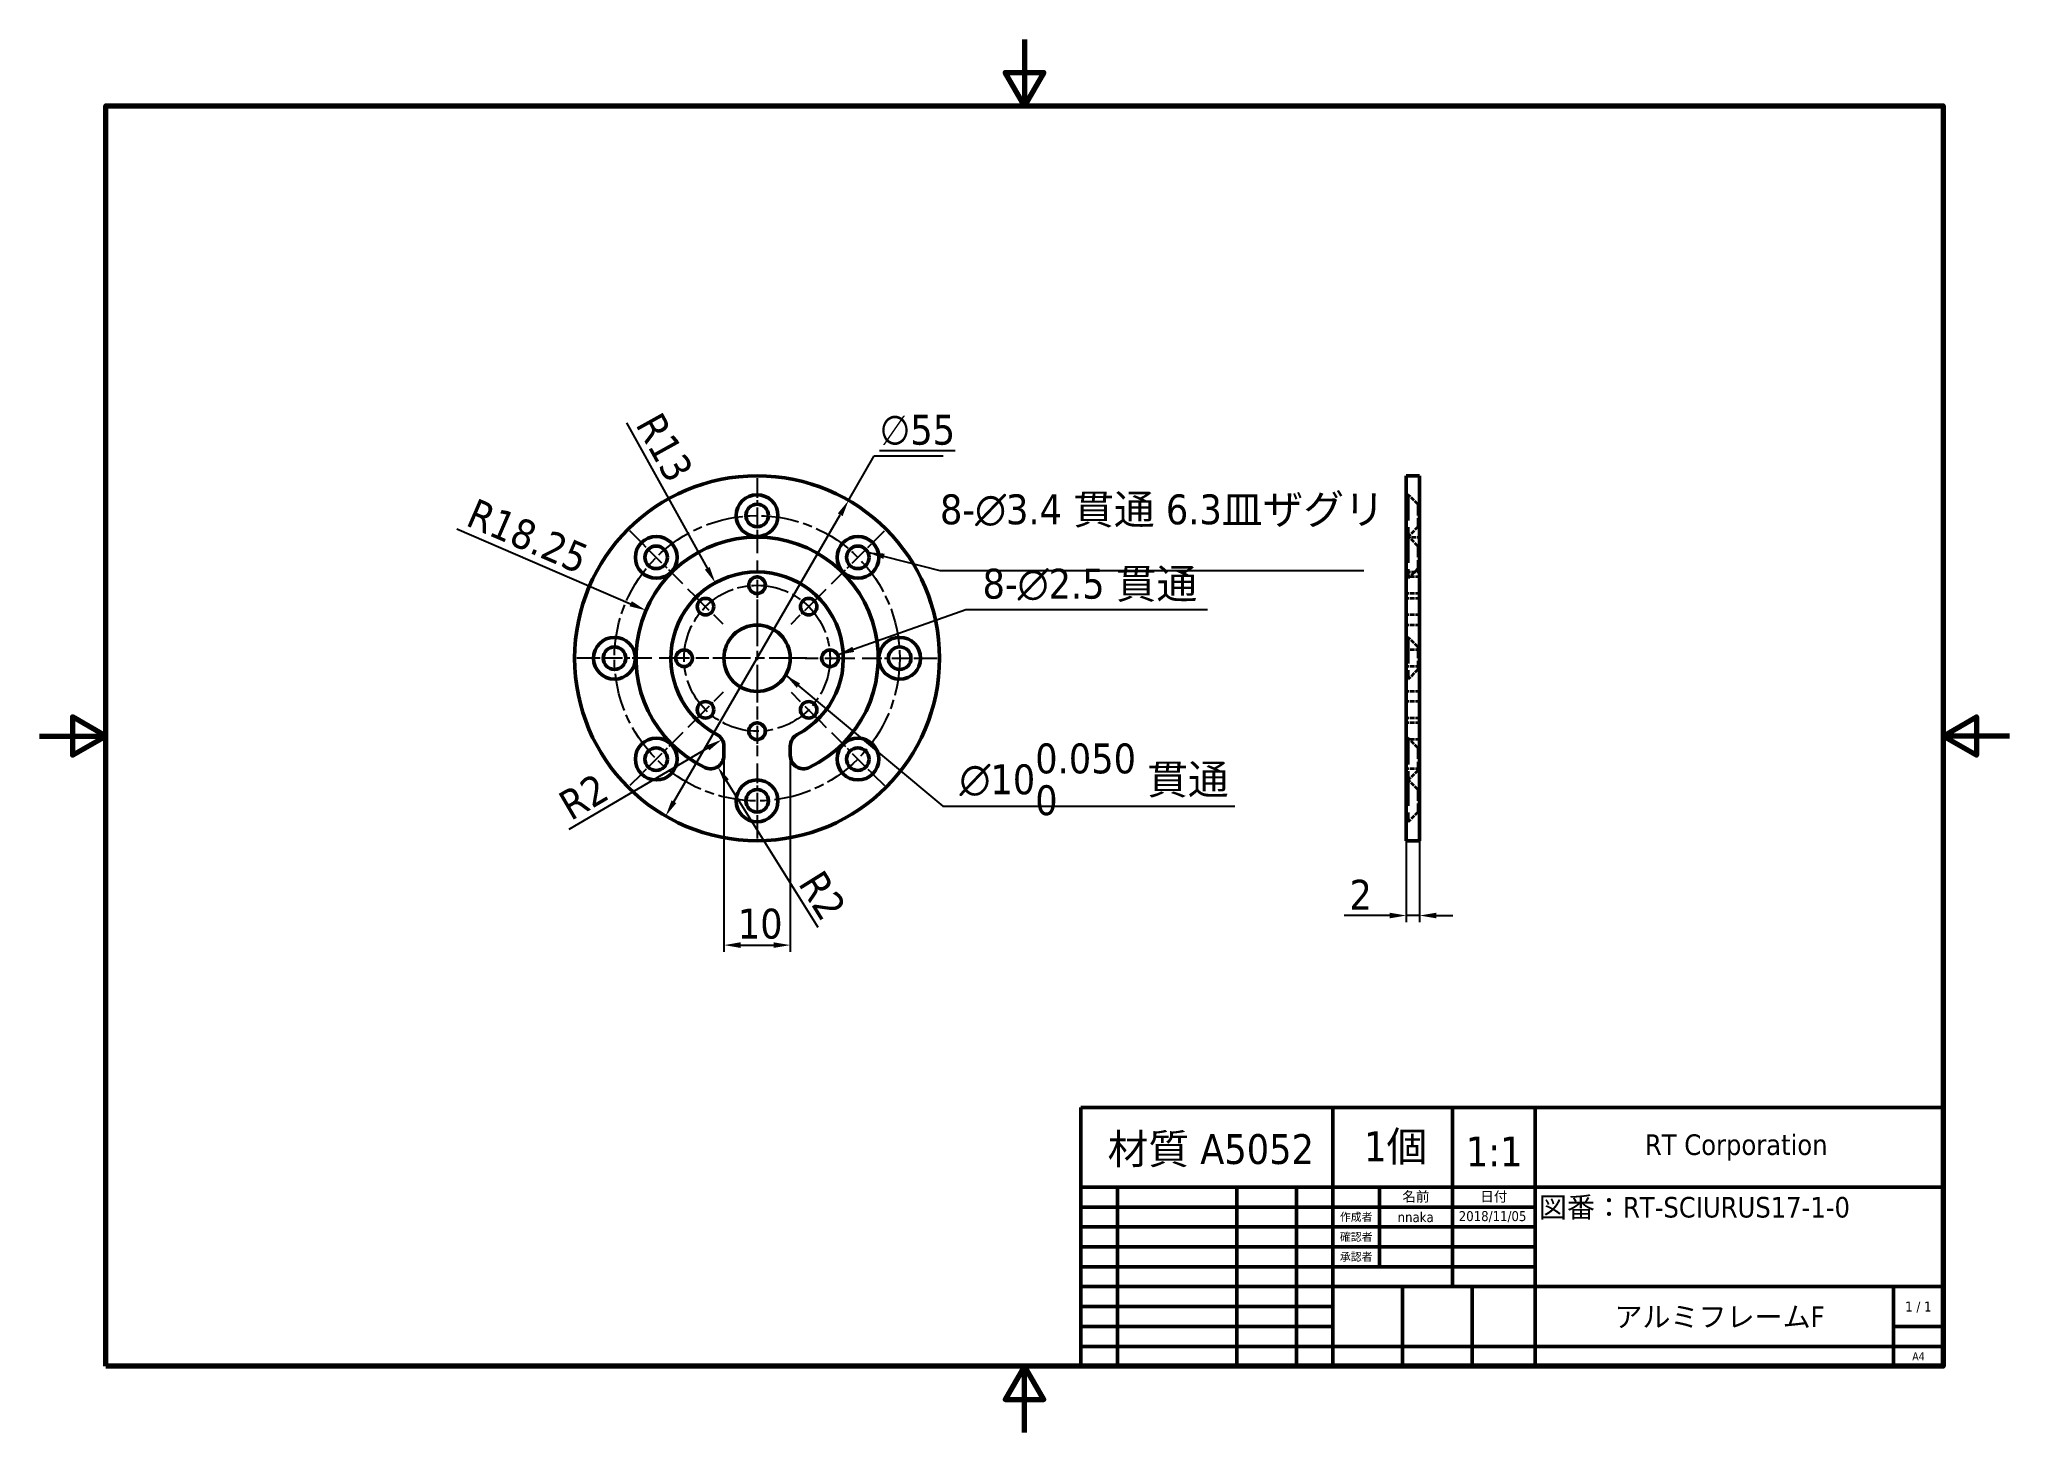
# Model space of a CAD drawing. Header units: millimetres. Extents: x 0 to 297, y 0 to 210.
import ezdxf
from ezdxf.enums import TextEntityAlignment as Align

# ---------------------------------------------------------------- set-up
doc = ezdxf.new("R2010")
doc.units = ezdxf.units.MM
doc.linetypes.add('CHAIN', pattern=[0.3543, 0.2362, -0.0295, 0.0591, -0.0295])
doc.linetypes.add('DASHED', pattern=[0.2067, 0.1654, -0.0413])
for name, color, linetype, lineweight in [('Border (ISO)', 7, 'Continuous', 70), ('Center Mark (ISO)', 7, 'Continuous', 25), ('Centerline (ISO)', 7, 'Continuous', 25), ('Dimension (ISO)', 7, 'Continuous', 25), ('Hidden (ISO)', 7, 'DASHED', 35), ('Symbol (ISO)', 7, 'Continuous', 25), ('Title (ISO)', 7, 'Continuous', 50), ('Visible (ISO)', 7, 'Continuous', 50)]:
    doc.layers.add(name, color=color, linetype=linetype, lineweight=lineweight)
doc.styles.add('Note Text (JIS)', font='tahoma.ttf')
doc.styles.add('文字スタイル17', font='tahoma.ttf')
doc.styles.add('文字スタイル18', font='tahoma.ttf')
doc.styles.add('文字スタイル19', font='tahoma.ttf')
doc.styles.add('文字スタイル23', font='tahoma.ttf')
doc.dimstyles.new('Default (JIS)', dxfattribs={"dimtxt": 4.5, "dimasz": 2.5, "dimexe": 1, "dimexo": 0, "dimgap": 0.8, "dimtad": 1, "dimrnd": 1e-08, "dimdsep": 46, "dimtxsty": 'Note Text (JIS)', "dimcen": 0.09, "dimdle": 10, "dimclrd": 256, "dimclre": 256, "dimclrt": 256, "dimadec": 0, "dimazin": 2, "dimtfac": 0.777778, "dimtmove": 0, "dimatfit": 3, "dimfxl": 1, "dimtolj": 1, "dimtzin": 0, "dimlwd": -1, "dimlwe": -1, "dimarcsym": 0})
doc.dimstyles.new('Default (JIS)$7', dxfattribs={"dimtxt": 4.5, "dimasz": 2.5, "dimexe": 1, "dimexo": 0, "dimgap": 0.8, "dimtad": 1, "dimrnd": 1e-08, "dimdsep": 46, "dimtxsty": 'Note Text (JIS)', "dimcen": 0.09, "dimdle": 10, "dimclrd": 256, "dimclre": 256, "dimclrt": 256, "dimadec": 0, "dimazin": 2, "dimtfac": 0.777778, "dimtmove": 0, "dimatfit": 3, "dimfxl": 1, "dimtolj": 1, "dimtzin": 0, "dimlwd": -1, "dimlwe": -1, "dimarcsym": 0})

# ---------------------------------------------------------------- blocks, each defined once
blk = doc.blocks.new('図面枠 既定の図面枠')
at = {"layer": 'Border (ISO)', "flags": 128}
for points in [[(148.5, 210), (148.5, 200), (145.61, 205), (151.39, 205), (148.5, 200)], [(10, 10), (10, 200), (287, 200), (287, 10), (10, 10)], [(0, 105), (10, 105), (5, 107.89), (5, 102.11), (10, 105)], [(297, 105), (287, 105), (292, 107.89), (292, 102.11), (287, 105)], [(148.5, 0), (148.5, 10), (145.61, 5), (151.39, 5), (148.5, 10)]]:
    blk.add_lwpolyline(points, dxfattribs=at)
blk = doc.blocks.new('表題欄 JIS')
at = {"layer": 'Title (ISO)'}
for p, q in [((230, 139), (100, 139)), ((100, 139), (100, 100)), ((138, 100), (138, 139)), ((156, 127), (156, 139)), ((168.5, 100), (168.5, 139)), ((230, 100), (230, 139)), ((100, 127), (230, 127)), ((105.5, 100), (105.5, 127)), ((123.5, 100), (123.5, 127)), ((132.5, 100), (132.5, 127)), ((145, 115), (145, 127)), ((156, 112), (156, 127)), ((100, 124), (168.5, 124)), ((100, 121), (168.5, 121)), ((168.5, 118), (100, 118)), ((100, 115), (168.5, 115)), ((138, 112), (100, 112)), ((168.5, 112), (138, 112)), ((148.5, 100), (148.5, 112)), ((159, 100), (159, 112)), ((168.5, 112), (230, 112)), ((222.5, 100), (222.5, 112)), ((138, 109), (100, 109)), ((138, 106), (100, 106)), ((222.5, 106), (230, 106)), ((230, 103), (100, 103)), ((100, 100), (230, 100))]:
    blk.add_line(p, q, dxfattribs=at)
for s, height, style, p in [('作成者', 1.2, '文字スタイル23', (141.5, 122.5)), ('確認者', 1.2, '文字スタイル23', (141.5, 119.5)), ('承認者', 1.2, '文字スタイル23', (141.5, 116.5)), ('1 / 1', 1.5, '文字スタイル18', (226.25, 109))]:
    blk.add_text(s, height=height, dxfattribs=dict(at, style=style)).set_placement(p, align=Align.MIDDLE_CENTER)
at = {"layer": 'Title (ISO)', "char_height": 1.5, "attachment_point": 5, "style": 'Note Text (JIS)'}
for s, insert, width in [('\\fTahoma|b0|i0;\\H1.5000;名前', (150.5, 125.5), 10.8457), ('\\fTahoma|b0|i0;\\H1.5000;日付', (162.25, 125.5), 12.2497)]:
    blk.add_mtext(s, dxfattribs=dict(at, insert=insert, width=width))
at = {"layer": 'Title (ISO)'}
for tag, p, height, style in [('会社_001', (185.02, 131.85), 3.1, '文字スタイル17'), ('タイトル_001', (169.04, 122.42), 3.1, '文字スタイル17'), ('作成者_001', (147.75, 121.73), 1.5, '文字スタイル18'), ('作成日_001', (156.96, 121.88), 1.5, '文字スタイル18'), ('部品番号_001', (180.42, 105.91), 3.1, '文字スタイル17'), ('シート_サイズ_001', (225.33, 100.9), 1.2, '文字スタイル19')]:
    blk.add_attdef(tag, p, '', height=height, dxfattribs=dict(at, style=style))
at = {"layer": 'Title (ISO)', "style": '文字スタイル18'}
for tag, p in [('確認者', (150.5, 119.5)), ('確認日', (162.25, 119.5)), ('エンジニアリング承認者', (150.5, 116.5)), ('エンジニアリング_承認日', (162.25, 116.5))]:
    blk.add_attdef(tag, text='', height=1.5, dxfattribs=at).set_placement(p, align=Align.MIDDLE_CENTER)
blk = doc.blocks.new('*D5')
at = {"layer": 'Defpoints', "color": 0, "transparency": 16777216}
for p in [(206.06, 89.22), (208.06, 89.22), (208.06, 77.94)]:
    blk.add_point(p, dxfattribs=at)
at = {"layer": 'Dimension (ISO)', "transparency": 16777216}
for p, q in [((206.06, 89.22), (206.06, 76.94)), ((208.06, 89.22), (208.06, 76.94)), ((203.56, 77.94), (196.68, 77.94)), ((208.06, 77.94), (206.06, 77.94)), ((210.56, 77.94), (213.06, 77.94))]:
    blk.add_line(p, q, dxfattribs=at)
for points in [[(203.56, 78.36), (203.56, 77.52), (206.06, 77.94)], [(210.56, 78.36), (210.56, 77.52), (208.06, 77.94)]]:
    blk.add_solid(points, dxfattribs=at)
at = {"layer": 'Dimension (ISO)', "transparency": 16777216, "insert": (197.48, 83.33), "char_height": 4.5, "attachment_point": 1, "style": 'Note Text (JIS)'}
blk.add_mtext('\\A1;2', dxfattribs=at)
blk = doc.blocks.new('*D6')
at = {"layer": 'Defpoints', "color": 0, "transparency": 16777216}
for p in [(121.98, 140.51), (94.4, 92.93)]:
    blk.add_point(p, dxfattribs=at)
at = {"layer": 'Dimension (ISO)', "transparency": 16777216}
for p, q in [((121.98, 140.51), (125.86, 147.22)), ((125.86, 147.22), (136.24, 147.22)), ((95.65, 95.09), (120.72, 138.35))]:
    blk.add_line(p, q, dxfattribs=at)
for points in [[(120.36, 138.56), (121.08, 138.14), (121.98, 140.51)], [(95.29, 95.3), (96.01, 94.88), (94.4, 92.93)]]:
    blk.add_solid(points, dxfattribs=at)
at = {"layer": 'Dimension (ISO)', "transparency": 16777216, "insert": (126.66, 153.42), "char_height": 4.5, "attachment_point": 1, "style": 'Note Text (JIS)'}
blk.add_mtext('\\A1;\\L∅55\\l', dxfattribs=at)
blk = doc.blocks.new('*D7')
at = {"layer": 'Defpoints', "color": 0, "transparency": 16777216}
for p in [(101.89, 128.09), (108.19, 116.72)]:
    blk.add_point(p, dxfattribs=at)
at = {"layer": 'Dimension (ISO)', "transparency": 16777216}
blk.add_line((88.52, 152.21), (100.67, 130.28), dxfattribs=at)
blk.add_solid([(101.04, 130.48), (100.31, 130.08), (101.89, 128.09)], dxfattribs=at)
at = {"layer": 'Dimension (ISO)', "transparency": 16777216, "insert": (93.71, 154.17), "char_height": 4.5, "attachment_point": 1, "rotation": 298.9984, "style": 'Note Text (JIS)'}
blk.add_mtext('\\A1;R13', dxfattribs=at)
blk = doc.blocks.new('*D8')
at = {"layer": 'Defpoints', "color": 0, "transparency": 16777216}
for p in [(91.43, 123.94), (108.19, 116.72)]:
    blk.add_point(p, dxfattribs=at)
at = {"layer": 'Dimension (ISO)', "transparency": 16777216}
blk.add_line((62.94, 136.22), (89.13, 124.93), dxfattribs=at)
blk.add_solid([(89.3, 125.32), (88.97, 124.55), (91.43, 123.94)], dxfattribs=at)
at = {"layer": 'Dimension (ISO)', "transparency": 16777216, "insert": (65.85, 140.96), "char_height": 4.5, "attachment_point": 1, "rotation": 336.6878, "style": 'Note Text (JIS)'}
blk.add_mtext('\\A1;R18.25', dxfattribs=at)
blk = doc.blocks.new('*D9')
at = {"layer": 'Defpoints', "color": 0, "transparency": 16777216}
for p in [(102.91, 104.47), (101.19, 103.45)]:
    blk.add_point(p, dxfattribs=at)
at = {"layer": 'Dimension (ISO)', "transparency": 16777216}
blk.add_line((79.86, 90.96), (100.76, 103.2), dxfattribs=at)
blk.add_solid([(100.55, 103.56), (100.97, 102.84), (102.91, 104.47)], dxfattribs=at)
at = {"layer": 'Dimension (ISO)', "transparency": 16777216, "insert": (77.83, 96.02), "char_height": 4.5, "attachment_point": 1, "rotation": 30.366, "style": 'Note Text (JIS)'}
blk.add_mtext('\\A1;R2', dxfattribs=at)
blk = doc.blocks.new('*D10')
at = {"layer": 'Defpoints', "color": 0, "transparency": 16777216}
for p in [(101.19, 102.06), (102.25, 100.36)]:
    blk.add_point(p, dxfattribs=at)
at = {"layer": 'Dimension (ISO)', "transparency": 16777216}
blk.add_line((117.38, 76.12), (103.57, 98.24), dxfattribs=at)
blk.add_solid([(103.93, 98.46), (103.22, 98.02), (102.25, 100.36)], dxfattribs=at)
at = {"layer": 'Dimension (ISO)', "transparency": 16777216, "insert": (118.1, 85.16), "char_height": 4.5, "attachment_point": 1, "rotation": 301.9853, "style": 'Note Text (JIS)'}
blk.add_mtext('\\A1;R2', dxfattribs=at)
blk = doc.blocks.new('*D11')
at = {"layer": 'Defpoints', "color": 0, "transparency": 16777216}
for p in [(103.19, 102.06), (113.19, 102.06), (113.19, 73.48)]:
    blk.add_point(p, dxfattribs=at)
at = {"layer": 'Dimension (ISO)', "transparency": 16777216}
for p, q in [((103.19, 102.06), (103.19, 72.48)), ((113.19, 102.06), (113.19, 72.48)), ((105.69, 73.48), (110.69, 73.48))]:
    blk.add_line(p, q, dxfattribs=at)
for points in [[(105.69, 73.9), (105.69, 73.06), (103.19, 73.48)], [(110.69, 73.9), (110.69, 73.06), (113.19, 73.48)]]:
    blk.add_solid(points, dxfattribs=at)
at = {"layer": 'Dimension (ISO)', "transparency": 16777216, "insert": (105.28, 78.97), "char_height": 4.5, "attachment_point": 1, "style": 'Note Text (JIS)'}
blk.add_mtext('\\A1;10', dxfattribs=at)

msp = doc.modelspace()

# ---------------------------------------------------------------- linework, layer by layer
at = {"layer": 'Center Mark (ISO)', "linetype": 'CHAIN', "ltscale": 12.556543}
for p, q in [((108.1887, 143.871), (108.1887, 132.571)), ((96.981, 127.9287), (88.9907, 135.919)), ((119.3963, 127.9287), (127.3866, 135.919)), ((92.3387, 116.721), (81.0387, 116.721)), ((124.0387, 116.721), (135.3387, 116.721)), ((96.981, 105.5134), (88.9907, 97.5231)), ((119.3963, 105.5134), (127.3866, 97.5231)), ((108.1887, 100.871), (108.1887, 89.571))]:
    msp.add_line(p, q, dxfattribs=at)
at = {"layer": 'Center Mark (ISO)', "linetype": 'CHAIN', "ltscale": 8.333956}
for p, q in [((108.1887, 131.471), (108.1887, 123.971)), ((103.0622, 121.8476), (97.7589, 127.1509)), ((113.3152, 121.8476), (118.6185, 127.1509)), ((100.9387, 116.721), (93.4387, 116.721)), ((115.4387, 116.721), (122.9387, 116.721)), ((103.0622, 111.5945), (97.7589, 106.2912)), ((113.3152, 111.5945), (118.6185, 106.2912)), ((108.1887, 109.471), (108.1887, 101.971))]:
    msp.add_line(p, q, dxfattribs=at)
at = {"layer": 'Center Mark (ISO)', "linetype": 'CHAIN', "ltscale": 23.990969}
for p, q in [((108.1887, 124.221), (108.1887, 109.221)), ((108.1887, 124.221), (108.1887, 109.221)), ((115.6887, 116.721), (100.6887, 116.721)), ((115.6887, 116.721), (100.6887, 116.721))]:
    msp.add_line(p, q, dxfattribs=at)
at = {"layer": 'Centerline (ISO)', "linetype": 'CHAIN', "ltscale": 23.990969}
for radius in [21.5, 11]:
    msp.add_circle((108.1887, 116.721), radius, dxfattribs=at)
at = {"layer": 'Hidden (ISO)', "ltscale": 0.571309}
for p, q in [((206.3564, 141.371), (206.0564, 141.371)), ((206.3564, 135.0738), (206.0564, 135.0738)), ((206.3564, 135.071), (206.0564, 135.071)), ((206.3564, 128.7738), (206.0564, 128.7738)), ((206.3564, 119.871), (206.0564, 119.871)), ((206.3564, 113.571), (206.0564, 113.571)), ((206.3564, 104.6682), (206.0564, 104.6682)), ((206.3564, 98.371), (206.0564, 98.371)), ((206.3564, 98.3682), (206.0564, 98.3682)), ((206.3564, 92.071), (206.0564, 92.071))]:
    msp.add_line(p, q, dxfattribs=at)
at = {"layer": 'Hidden (ISO)', "ltscale": 23.617056}
for p, q in [((206.3564, 141.371), (206.3564, 135.0738)), ((206.3564, 98.3682), (206.3564, 92.071))]:
    msp.add_line(p, q, dxfattribs=at)
at = {"layer": 'Hidden (ISO)', "ltscale": 3.905689}
for p, q in [((207.8064, 139.921), (206.3564, 141.371)), ((207.8064, 136.521), (206.3564, 135.071)), ((207.8064, 133.6238), (206.3564, 135.0738)), ((207.8064, 130.2238), (206.3564, 128.7738)), ((207.8064, 118.421), (206.3564, 119.871)), ((207.8064, 115.021), (206.3564, 113.571)), ((207.8064, 103.2182), (206.3564, 104.6682)), ((207.8064, 99.8182), (206.3564, 98.3682)), ((207.8064, 96.921), (206.3564, 98.371)), ((207.8064, 93.521), (206.3564, 92.071))]:
    msp.add_line(p, q, dxfattribs=at)
at = {"layer": 'Hidden (ISO)', "ltscale": 10.172327}
for p, q in [((207.8064, 139.921), (207.8064, 136.521)), ((207.8064, 133.6238), (207.8064, 130.2238)), ((207.8064, 118.421), (207.8064, 115.021)), ((207.8064, 103.2182), (207.8064, 99.8182)), ((207.8064, 96.921), (207.8064, 93.521))]:
    msp.add_line(p, q, dxfattribs=at)
at = {"layer": 'Hidden (ISO)', "ltscale": 0.476074}
for p, q in [((208.0564, 139.921), (207.8064, 139.921)), ((208.0564, 136.521), (207.8064, 136.521)), ((208.0564, 133.6238), (207.8064, 133.6238)), ((208.0564, 130.2238), (207.8064, 130.2238)), ((208.0564, 118.421), (207.8064, 118.421)), ((208.0564, 115.021), (207.8064, 115.021)), ((208.0564, 103.2182), (207.8064, 103.2182)), ((208.0564, 99.8182), (207.8064, 99.8182)), ((208.0564, 96.921), (207.8064, 96.921)), ((208.0564, 93.521), (207.8064, 93.521))]:
    msp.add_line(p, q, dxfattribs=at)
at = {"layer": 'Hidden (ISO)', "ltscale": 3.809293}
for p, q in [((206.0564, 134.971), (208.0564, 134.971)), ((206.0564, 129.721), (208.0564, 129.721)), ((208.0564, 128.971), (206.0564, 128.971)), ((208.0564, 126.471), (206.0564, 126.471)), ((208.0564, 125.7492), (206.0564, 125.7492)), ((208.0564, 123.2492), (206.0564, 123.2492)), ((208.0564, 121.721), (206.0564, 121.721)), ((208.0564, 117.971), (206.0564, 117.971)), ((208.0564, 115.471), (206.0564, 115.471)), ((208.0564, 111.721), (206.0564, 111.721)), ((208.0564, 110.1929), (206.0564, 110.1929)), ((208.0564, 107.6929), (206.0564, 107.6929)), ((208.0564, 106.971), (206.0564, 106.971)), ((208.0564, 104.471), (206.0564, 104.471)), ((208.0564, 100.056), (206.0564, 100.056))]:
    msp.add_line(p, q, dxfattribs=at)
at = {"layer": 'Hidden (ISO)', "ltscale": 23.938116}
for p, q in [((206.3564, 135.0738), (206.3564, 128.7738)), ((206.3564, 119.871), (206.3564, 113.571)), ((206.3564, 104.6682), (206.3564, 98.3682))]:
    msp.add_line(p, q, dxfattribs=at)
at = {"layer": 'Visible (ISO)'}
for p, q in [((206.0564, 144.221), (206.0564, 89.221)), ((208.0564, 144.221), (206.0564, 144.221)), ((208.0564, 89.221), (208.0564, 144.221)), ((103.1887, 103.4545), (103.1887, 102.056)), ((113.1887, 102.056), (113.1887, 103.4545)), ((208.0564, 89.221), (206.0564, 89.221))]:
    msp.add_line(p, q, dxfattribs=at)
for centre, radius in [((108.1887, 116.721), 27.5), ((108.1887, 138.221), 3.15), ((108.1887, 138.221), 1.7), ((92.9859, 131.9238), 3.15), ((123.3915, 131.9238), 3.15), ((92.9859, 131.9238), 1.7), ((123.3915, 131.9238), 1.7), ((108.1887, 127.721), 1.25), ((100.4105, 124.4992), 1.25), ((115.9669, 124.4992), 1.25), ((86.6887, 116.721), 3.15), ((108.1887, 116.721), 5), ((129.6887, 116.721), 3.15), ((86.6887, 116.721), 1.7), ((97.1887, 116.721), 1.25), ((119.1887, 116.721), 1.25), ((129.6887, 116.721), 1.7), ((100.4105, 108.9429), 1.25), ((115.9669, 108.9429), 1.25), ((108.1887, 105.721), 1.25), ((92.9859, 101.5182), 3.15), ((123.3915, 101.5182), 3.15), ((92.9859, 101.5182), 1.7), ((123.3915, 101.5182), 1.7), ((108.1887, 95.221), 3.15), ((108.1887, 95.221), 1.7)]:
    msp.add_circle(centre, radius, dxfattribs=at)
for centre, radius, start, end in [((108.1887, 116.721), 18.25, 295.516387, 244.483613), ((108.1887, 116.721), 13, 297.818139, 242.181861), ((101.1887, 103.4545), 2, 0, 62.181861), ((115.1887, 103.4545), 2, 117.818139, 180), ((101.1887, 102.056), 2, 244.483613, 0), ((115.1887, 102.056), 2, 180, 295.516387)]:
    msp.add_arc(centre, radius, start, end, dxfattribs=at)

# ---------------------------------------------------------------- block references
msp.add_blockref('図面枠 既定の図面枠', (0, 0))
msp.add_blockref('表題欄 JIS', (57, -90)).add_auto_attribs({'部品番号_001': 'アルミフレームF', 'タイトル_001': '図番：RT-SCIURUS17-1-0', '会社_001': 'RT Corporation', '作成日_001': '2018/11/05', '作成者_001': 'nnaka', 'シート_サイズ_001': 'A4'})

# ---------------------------------------------------------------- texts
at = {"layer": 'Symbol (ISO)', "char_height": 4.5, "attachment_point": 1, "line_spacing_factor": 0.7875, "style": 'Note Text (JIS)'}
for s, insert, width in [('{8-\\fAIGDT|b0|i0;\\H4.5000;n\\fTahoma|b0|i0;\\H4.5000;3.4 貫通 6.3皿ザグリ}', (135.7592, 141.4158), 64.528281), ('{8-\\fAIGDT|b0|i0;\\H4.5000;n\\fTahoma|b0|i0;\\H4.5000;2.5 貫通}', (142.1768, 130.2101), 33.939768), ('{\\A1;\\fTahoma|b0|i0;\\H4.5000;\\fAIGDT|b0|i0;\\H4.5000;n\\fTahoma|b0|i0;\\H4.5000;10\\S0.050^ 0; 貫通}', (138.6973, 103.8738), 43.021482)]:
    msp.add_mtext(s, dxfattribs=dict(at, insert=insert, width=width))
at = {"layer": 'Symbol (ISO)', "char_height": 4.5, "attachment_point": 1, "style": 'Note Text (JIS)'}
for s, insert, width in [('{\\fTahoma|b0|i0;材質 A5052}', (161.028, 44.9919), 31.529171), ('{\\fTahoma|b0|i0;1個}', (199.6876, 45.392), 9.565235), ('{\\fTahoma|b0|i0;1:1}', (215.0308, 44.6289), 8.941653)]:
    msp.add_mtext(s, dxfattribs=dict(at, insert=insert, width=width))

# ---------------------------------------------------------------- dimensions: what is measured, and where the dimension line sits
at = {"layer": 'Dimension (ISO)'}
for center, mpoint, picture, middle in [((108.1887, 116.721), (101.8865, 128.0913), '*D7', (91.282, 147.2235)), ((108.1887, 116.721), (91.4286, 123.9433), '*D8', (72.1425, 132.2541)), ((101.1887, 103.4545), (102.9143, 104.4656), '*D9', (83.3538, 93.0051)), ((101.1887, 102.056), (102.2481, 100.3597), '*D10', (115.2415, 79.554))]:
    dim = msp.add_radius_dim(center=center, mpoint=mpoint, dimstyle='Default (JIS)', override={"dimgap": 0.8, "dimdec": 2, "dimlfac": 1, "dimcen": 0, "dimtol": 0, "dimlim": 0, "dimtp": 0, "dimtm": 0, "dimtdec": 2, "dimtofl": 0}, dxfattribs=at)
    dim.commit()
    dim.dimension.update_dxf_attribs({"geometry": picture, "text_midpoint": middle, "dimtype": 164})
dim = msp.add_diameter_dim_2p(p1=(94.4007, 92.9273), p2=(121.9767, 140.5148), text='\\L<>\\l', dimstyle='Default (JIS)', override={"dimgap": 0.8, "dimtih": 1, "dimtoh": 1, "dimdec": 2, "dimlfac": 1, "dimtol": 0, "dimlim": 0, "dimtp": 0, "dimtm": 0, "dimtdec": 2, "dimatfit": 2}, dxfattribs=at)
dim.commit()
dim.dimension.update_dxf_attribs({"geometry": '*D6', "text_midpoint": (131.4538, 147.2235), "dimtype": 163})
dim = msp.add_linear_dim(base=(113.1887, 73.4816), p1=(103.1887, 102.056), p2=(113.1887, 102.056), angle=180, dimstyle='Default (JIS)', override={"dimgap": 0.8, "dimdec": 2, "dimtol": 0, "dimlim": 0, "dimtp": 0, "dimtm": 0, "dimtdec": 2, "dimtofl": 0, "dimatfit": 1}, dxfattribs=at)
dim.commit()
dim.dimension.update_dxf_attribs({"geometry": '*D11', "text_midpoint": (108.1887, 73.4816), "dimtype": 160})
dim = msp.add_linear_dim(base=(208.0564, 77.9384), p1=(206.0564, 89.221), p2=(208.0564, 89.221), dimstyle='Default (JIS)', override={"dimgap": 0.8, "dimdec": 2, "dimtol": 0, "dimlim": 0, "dimtp": 0, "dimtm": 0, "dimtdec": 2, "dimtofl": 1, "dimatfit": 1}, dxfattribs=at)
dim.commit()
dim.dimension.update_dxf_attribs({"geometry": '*D5', "text_midpoint": (198.8677, 77.9384), "dimtype": 160})

# ---------------------------------------------------------------- leaders
at = {"layer": 'Symbol (ISO)', "annotation_type": 0, "has_hookline": 1, "hookline_direction": 0}
for points, text_width in [([(124.9, 132.7077), (135.7592, 129.9342)], 63.9169), ([(120.3327, 117.2248), (139.6768, 124.0832), (142.1768, 124.0832)], 33.9106), ([(112.4985, 114.1862), (136.1973, 94.4398), (138.6973, 94.4398)], 41.5091)]:
    msp.add_leader(points, dimstyle='Default (JIS)$7', override={"dimgap": 0, "dimtad": 1}, dxfattribs=dict(at, text_width=text_width))

doc.saveas('drawing.dxf')
